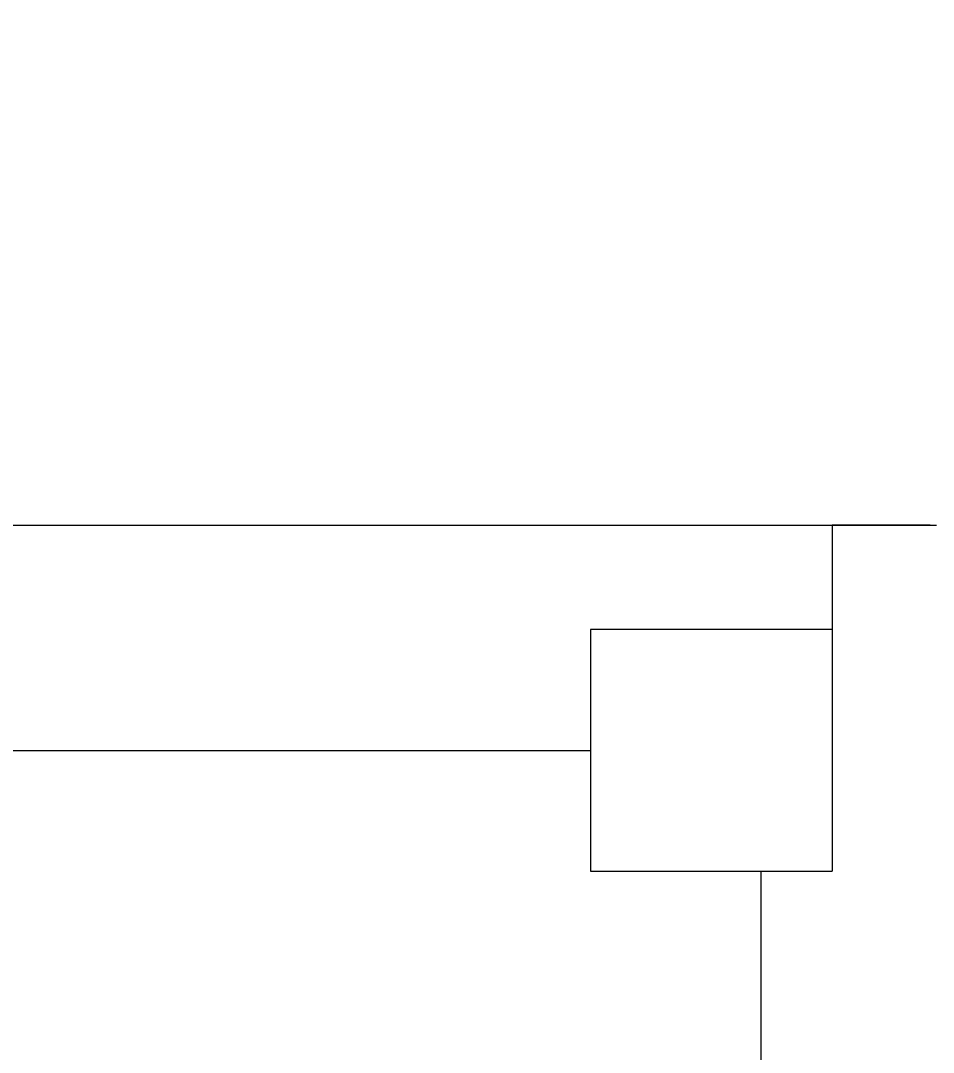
# Model space of a CAD drawing. Header units: millimetres. Extents: x -23600 to 58751, y -29611 to 36794.
# Drawn here: x 17289.3 to 17455.5, y 30696.1 to 30883.9 of the extents above; entities that cross this region are included whole.
import ezdxf

# ---------------------------------------------------------------- set-up
doc = ezdxf.new("R2010")
doc.units = ezdxf.units.MM
for name, color, linetype, lineweight in [('A-ANNO-DIMS', 211, 'Continuous', 9), ('A-ANNO-DIMS-100', 211, 'Continuous', 9), ('A-GLAZ', 151, 'Continuous', 9), ('A-WALL', 113, 'Continuous', 9)]:
    doc.layers.add(name, color=color, linetype=linetype, lineweight=lineweight)
doc.styles.add('Arial', font='arial.ttf', dxfattribs={"height": 250})
doc.dimstyles.new('Diagonal_-_2_5mm_Arial', dxfattribs={"dimscale": 304.8, "dimtxt": 255.06485, "dimasz": 0.984252, "dimexe": 0.787402, "dimexo": 0.492126, "dimgap": 0.574147, "dimtad": 1, "dimdec": 0, "dimzin": 0, "dimdsep": 46, "dimtxsty": 'Arial', "dimblk1": 'OBLIQUE', "dimblk2": 'OBLIQUE', "dimsah": 1, "dimcen": 0.09, "dimdle": 0.787402, "dimazin": 0, "dimtfac": 1, "dimtdec": 4, "dimtix": 1, "dimtmove": 0, "dimatfit": 3, "dimfxl": 1, "dimtvp": 1, "dimtfill": 1, "dimtolj": 1, "dimtzin": 0, "dimarcsym": 2})

# ---------------------------------------------------------------- blocks, each defined once
blk = doc.blocks.new('M_Fixed - 0915 x 1220mm-182280-01 - Entry Level')
at = {"layer": 'A-GLAZ', "lineweight": 18}
for p, q in [((438.5, 164.5), (438.5, 101.5)), ((456.38, 164.5), (438.5, 164.5)), ((394.5, 145.5), (394.5, 101.5)), ((438.5, 145.5), (394.5, 145.5)), ((-394.5, 123.5), (394.5, 123.5)), ((394.5, 101.5), (438.5, 101.5)), ((425.5, 101.5), (425.5, -138.5))]:
    blk.add_line(p, q, dxfattribs=at)
blk = doc.blocks.new('DIMBLOCK19-01 - Entry Level')
at = {"layer": 'A-ANNO-DIMS-100'}
for p, q in [((16541.1, 30942.04), (16541.1, 32975.87)), ((17456.1, 30942.04), (17456.1, 32975.87)), ((16541.1, 32735.87), (17456.1, 32735.87)), ((16541.1, 32735.87), (16541.1, 30942.04)), ((17456.1, 32735.87), (17456.1, 30942.04))]:
    blk.add_line(p, q, dxfattribs=at)
at = {"layer": 'A-ANNO-DIMS-100', "lineweight": 35}
for p, q in [((16541.1, 32735.87), (16691.1, 32885.87)), ((17456.1, 32735.87), (17606.1, 32885.87)), ((16541.1, 32735.87), (16391.1, 32585.87)), ((17456.1, 32735.87), (17306.1, 32585.87))]:
    blk.add_line(p, q, dxfattribs=at)
at = {"layer": 'A-ANNO-DIMS-100', "color": 0, "insert": (16710.18, 33235.43), "char_height": 250, "width": 692.2068, "attachment_point": 1, "line_spacing_factor": 0.941778, "style": 'Arial', "bg_fill": 3, "box_fill_scale": 1.25, "bg_fill_color": 9, "bg_fill_true_color": 13158600, "bg_fill_transparency": 0}
blk.add_mtext('915', dxfattribs=at)
blk = doc.blocks.new('_Oblique')
at = {"color": 0, "linetype": 'ByBlock', "lineweight": -2}
blk.add_line((-0.5, -0.5), (0.5, 0.5), dxfattribs=at)
blk = doc.blocks.new('DIMBLOCK20-01 - Entry Level')
at = {"layer": 'A-ANNO-DIMS-100'}
for p, q in [((17456.1, 30942.04), (17456.1, 32975.87)), ((27411.9, 30952.03), (27411.9, 32975.87)), ((17456.1, 32735.87), (27651.9, 32735.87)), ((17456.1, 32735.87), (17456.1, 30942.04)), ((27411.9, 32735.87), (27411.9, 30952.03))]:
    blk.add_line(p, q, dxfattribs=at)
at = {"layer": 'A-ANNO-DIMS-100', "lineweight": 35}
for p, q in [((17456.1, 32735.87), (17606.1, 32885.87)), ((27411.9, 32735.87), (27561.9, 32885.87)), ((17456.1, 32735.87), (17306.1, 32585.87)), ((27411.9, 32735.87), (27261.9, 32585.87))]:
    blk.add_line(p, q, dxfattribs=at)
at = {"layer": 'A-ANNO-DIMS-100', "color": 0, "insert": (22049.44, 33235.43), "char_height": 250, "width": 922.9423, "attachment_point": 1, "line_spacing_factor": 0.941778, "style": 'Arial', "bg_fill": 3, "box_fill_scale": 1.25, "bg_fill_color": 9, "bg_fill_true_color": 13158600, "bg_fill_transparency": 0}
blk.add_mtext('9956', dxfattribs=at)

msp = doc.modelspace()

# ---------------------------------------------------------------- linework, layer by layer
at = {"layer": 'A-WALL'}
msp.add_line((16541.1, 30792.04), (17456.1, 30792.04), dxfattribs=at)

# ---------------------------------------------------------------- block references
at = {"layer": 'A-GLAZ'}
msp.add_blockref('M_Fixed - 0915 x 1220mm-182280-01 - Entry Level', (16998.6, 30627.54), dxfattribs=at)

# ---------------------------------------------------------------- next in the draw order: dimensions: what is measured, and where the dimension line sits
at = {"layer": 'A-ANNO-DIMS'}
dim = msp.add_linear_dim(base=(17456.1, 32735.87), p1=(16541.1, 30792.04), p2=(17456.1, 30792.04), dimstyle='Diagonal_-_2_5mm_Arial', override={"dimpost": '<>', "dimfxl": 915}, dxfattribs=at)
dim.commit()
dim.dimension.update_dxf_attribs({"geometry": 'DIMBLOCK19-01 - Entry Level', "text_midpoint": (16998.6, 33038.52)})

# ---------------------------------------------------------------- next in the draw order: dimensions: what is measured, and where the dimension line sits
dim = msp.add_linear_dim(base=(27411.9, 32735.87), p1=(17456.1, 30792.04), p2=(27411.9, 30802.03), dimstyle='Diagonal_-_2_5mm_Arial', override={"dimpost": '<>', "dimfxl": 9955.804358}, dxfattribs=at)
dim.commit()
dim.dimension.update_dxf_attribs({"geometry": 'DIMBLOCK20-01 - Entry Level', "text_midpoint": (22434, 33038.52)})

doc.saveas('drawing.dxf')
